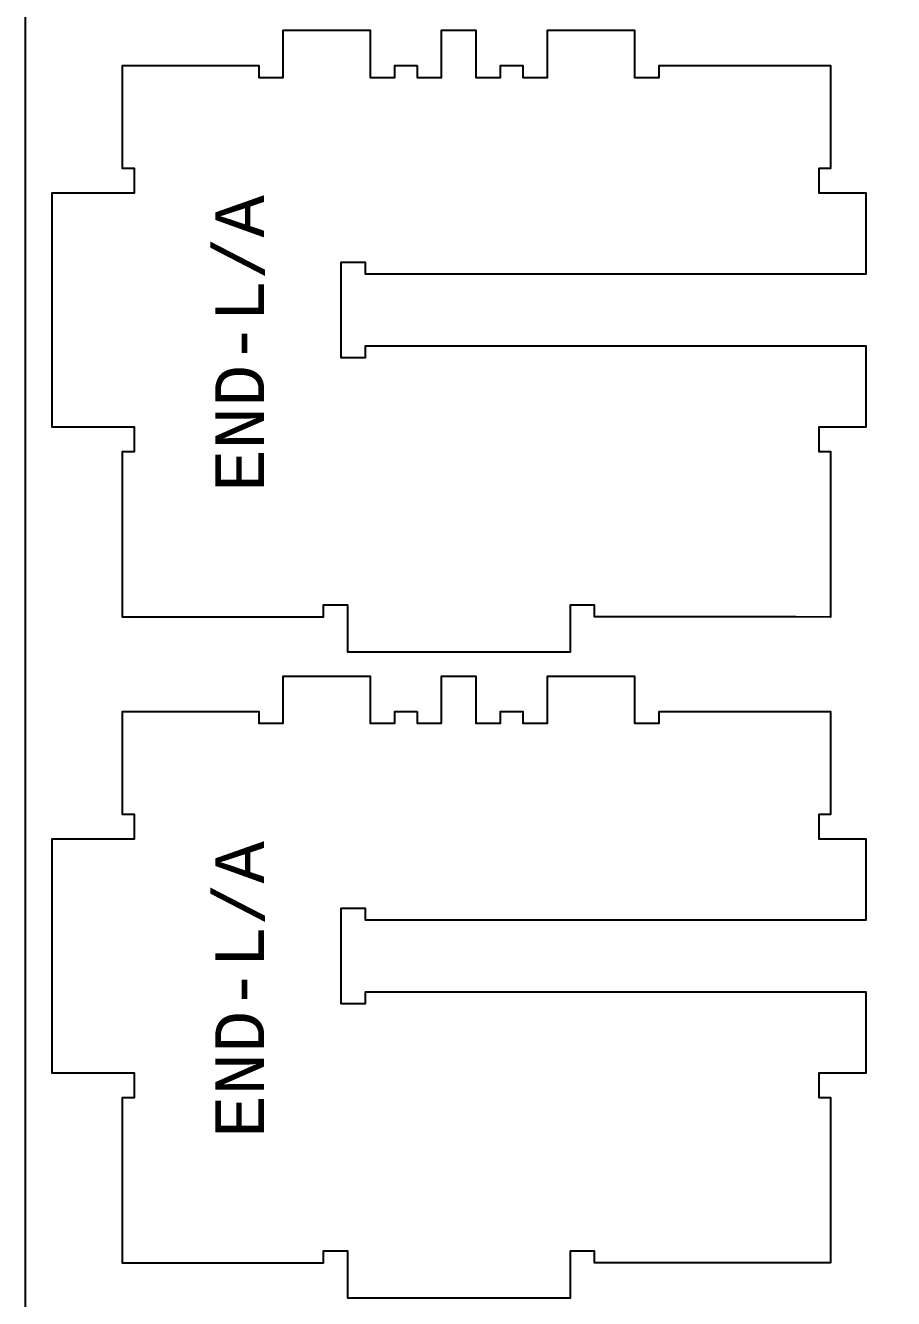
# Model space of a CAD drawing. Header units: millimetres. Extents: x -30 to 12678, y 0 to 23683.
# Drawn here: x 4973 to 5416, y 1962 to 2612 of the extents above; entities that cross this region are included whole.
import ezdxf

# ---------------------------------------------------------------- set-up
doc = ezdxf.new("R2010")
doc.units = ezdxf.units.MM
for name, color, linetype, true_color in [('0_SHEET_SPRUCEPLY_2440X122', 1, 'Continuous', 0xff0000), ('1_ANYTOOL_1MMDEEP_LABELS_S', 2, 'Continuous', 0xffff00), ('4_ANYTOOL_CUTTHROUGH_OUTSI', 5, 'Continuous', 0x0000ff)]:
    doc.layers.add(name, color=color, linetype=linetype, true_color=true_color)
doc.styles.add('MONOTXT_REGULAR', font='')
doc.styles.get('MONOTXT_REGULAR').set_extended_font_data('Monotxt')

msp = doc.modelspace()

# ---------------------------------------------------------------- linework, layer by layer
at = {"layer": '0_SHEET_SPRUCEPLY_2440X122'}
msp.add_lwpolyline([(6192.88, 1290.9), (4972.88, 1290.9), (4972.88, 3730.9), (6192.88, 3730.9)], close=True, dxfattribs=at)
at = {"layer": '4_ANYTOOL_CUTTHROUGH_OUTSI'}
for points in [[(5172.88, 2591.65), (5172.88, 2585.65), (5185.38, 2585.65), (5185.38, 2609.65), (5202.94, 2609.65), (5202.94, 2585.65), (5215.44, 2585.65), (5215.44, 2591.65), (5226.94, 2591.65), (5226.94, 2585.65), (5239.44, 2585.65), (5239.44, 2609.65), (5284, 2609.65), (5284, 2585.65), (5296.5, 2585.65), (5296.5, 2591.65), (5384, 2591.65), (5384, 2539.15), (5378, 2539.15), (5378, 2526.65), (5402, 2526.65), (5402, 2485.15), (5146.5, 2485.15), (5146.5, 2491.15), (5134, 2491.15), (5134, 2442.65), (5146.5, 2442.65), (5146.5, 2448.65), (5402, 2448.65), (5402, 2407.15), (5378, 2407.15), (5378, 2394.65), (5384, 2394.65), (5384.01, 2310.17), (5366.26, 2310.18), (5263.5, 2310.18), (5263.5, 2316.18), (5251, 2316.18), (5251, 2292.15), (5137.5, 2292.15), (5137.5, 2316.15), (5125, 2316.15), (5125, 2310.15), (5022.5, 2310.15), (5022.5, 2394.65), (5028.5, 2394.65), (5028.5, 2407.15), (4986.5, 2407.15), (4986.5, 2526.65), (5028.5, 2526.65), (5028.5, 2539.15), (5022.5, 2539.15), (5022.5, 2591.65), (5092, 2591.65), (5092, 2585.65), (5104.5, 2585.65), (5104.5, 2609.65), (5148.94, 2609.65), (5148.94, 2585.65), (5161.44, 2585.65), (5161.44, 2591.65)], [(5172.88, 2261.9), (5172.88, 2255.9), (5185.38, 2255.9), (5185.38, 2279.9), (5202.94, 2279.9), (5202.94, 2255.9), (5215.44, 2255.9), (5215.44, 2261.9), (5226.94, 2261.9), (5226.94, 2255.9), (5239.44, 2255.9), (5239.44, 2279.9), (5284, 2279.9), (5284, 2255.9), (5296.5, 2255.9), (5296.5, 2261.9), (5384, 2261.9), (5384, 2209.4), (5378, 2209.4), (5378, 2196.9), (5402, 2196.9), (5402, 2155.4), (5146.5, 2155.4), (5146.5, 2161.4), (5134, 2161.4), (5134, 2112.9), (5146.5, 2112.9), (5146.5, 2118.9), (5402, 2118.9), (5402, 2077.4), (5378, 2077.4), (5378, 2064.9), (5384, 2064.9), (5384.01, 1980.42), (5366.26, 1980.43), (5263.5, 1980.43), (5263.5, 1986.43), (5251, 1986.43), (5251, 1962.4), (5137.5, 1962.4), (5137.5, 1986.4), (5125, 1986.4), (5125, 1980.4), (5022.5, 1980.4), (5022.5, 2064.9), (5028.5, 2064.9), (5028.5, 2077.4), (4986.5, 2077.4), (4986.5, 2196.9), (5028.5, 2196.9), (5028.5, 2209.4), (5022.5, 2209.4), (5022.5, 2261.9), (5092, 2261.9), (5092, 2255.9), (5104.5, 2255.9), (5104.5, 2279.9), (5148.94, 2279.9), (5148.94, 2255.9), (5161.44, 2255.9), (5161.44, 2261.9)]]:
    msp.add_lwpolyline(points, close=True, dxfattribs=at)

# ---------------------------------------------------------------- texts
at = {"layer": '1_ANYTOOL_1MMDEEP_LABELS_S', "char_height": 25, "width": 319.2935, "attachment_point": 5, "rotation": 90, "style": 'MONOTXT_REGULAR'}
for insert in [(5082.47, 2449.8), (5082.47, 2120.05)]:
    msp.add_mtext('END-L/A', dxfattribs=dict(at, insert=insert))

doc.saveas('drawing.dxf')
